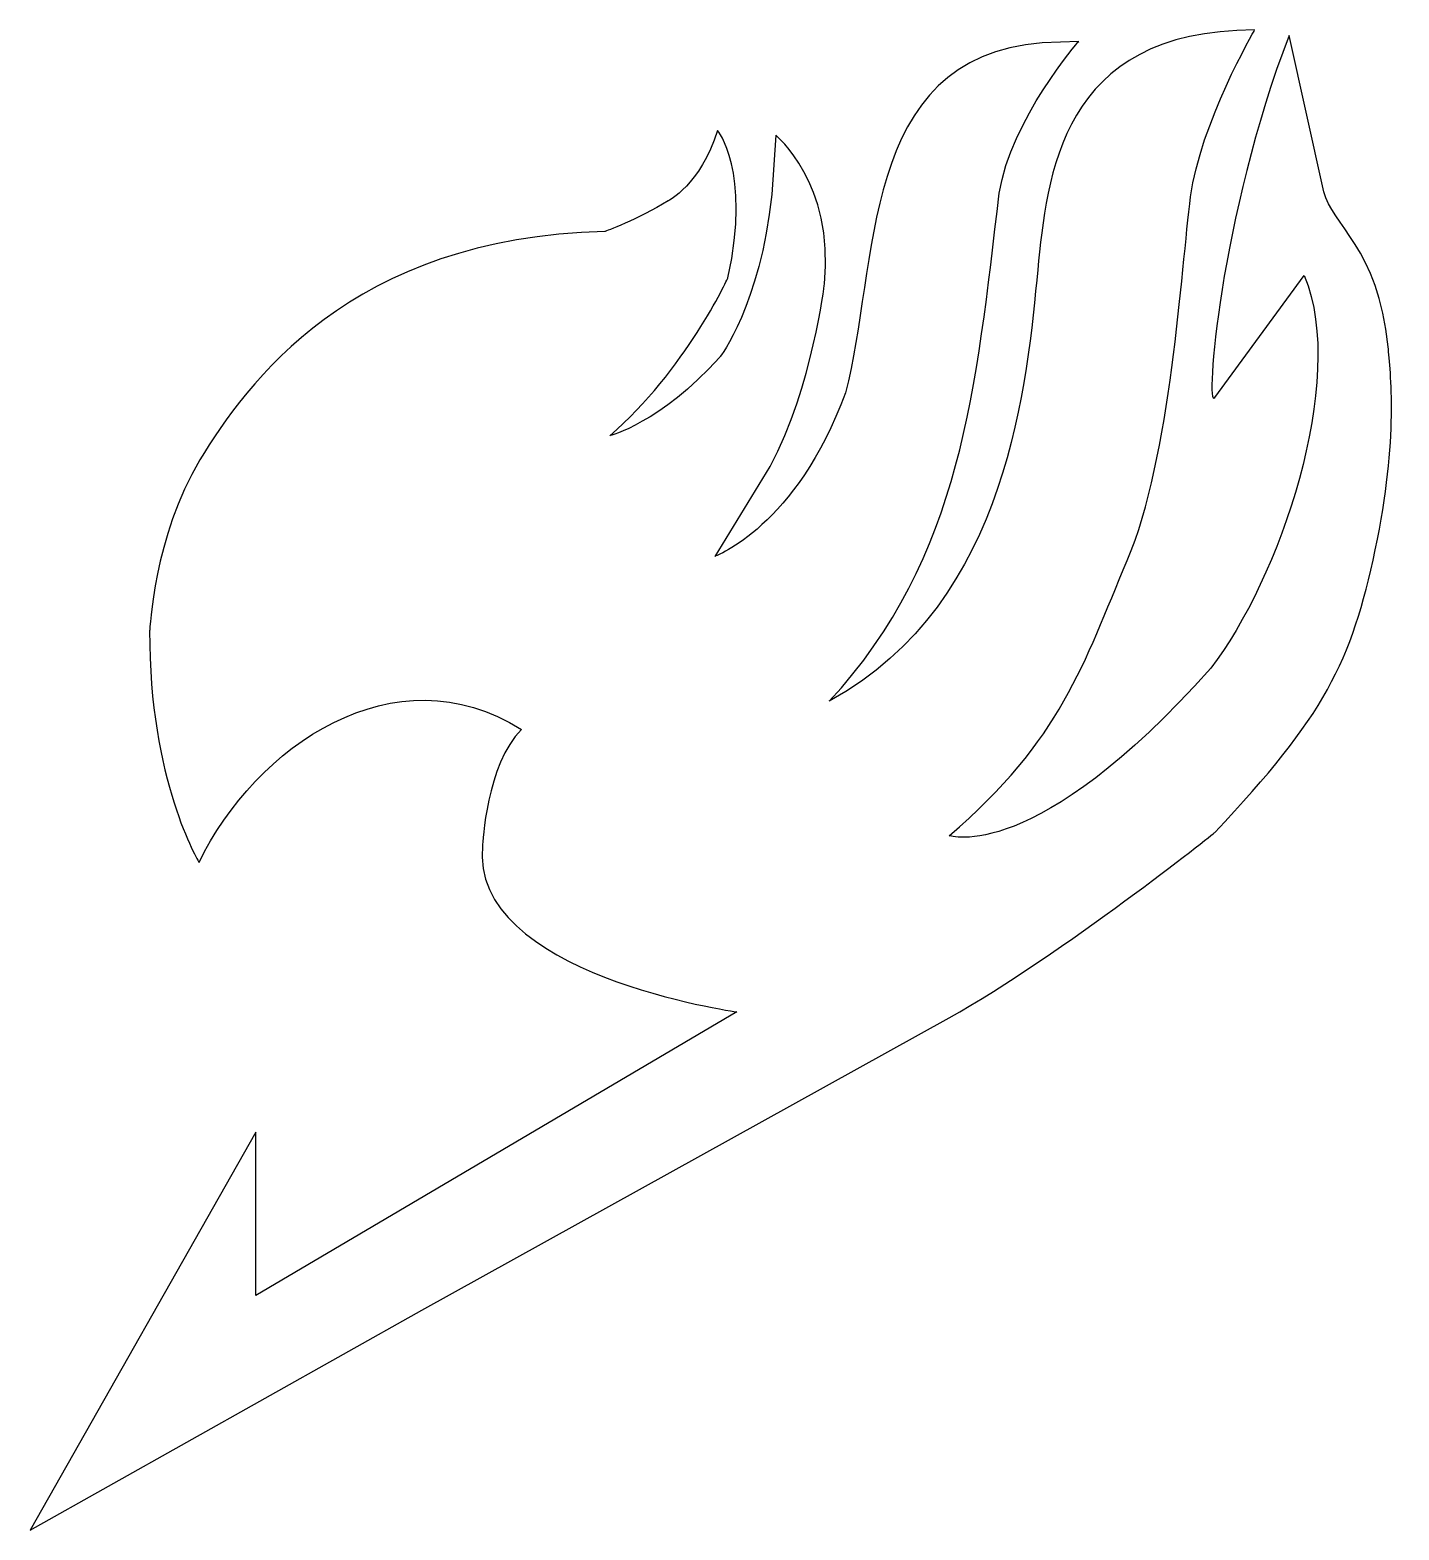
# Model space of a CAD drawing. Header units: millimetres. Extents: x -118 to -14, y -16 to 99.
import ezdxf

# ---------------------------------------------------------------- set-up
doc = ezdxf.new("R2010")
doc.units = ezdxf.units.MM
doc.header["$MEASUREMENT"] = 0
doc.layers.add('layer 1', color=7, linetype='Continuous')

msp = doc.modelspace()

# ---------------------------------------------------------------- linework, layer by layer
at = {"layer": 'layer 1', "color": 250}
msp.add_open_spline([(-118.3034, -15.6443), (-118.3034, -15.6443), (-101.0215, 14.8218), (-101.0215, 14.8218), (-101.0215, 14.8218), (-101.0215, 14.8218), (-101.0215, 2.3218), (-101.0215, 2.3218), (-101.0215, 2.3218), (-101.0215, 2.3218), (-64.1879, 24.0277), (-64.1879, 24.0277), (-64.1879, 24.0277), (-64.1879, 24.0277), (-84.7283, 26.8646), (-83.6657, 36.7822), (-83.6657, 36.7822), (-83.6657, 36.7822), (-83.3525, 43.033), (-80.6865, 45.637), (-80.6865, 45.637), (-90.3758, 51.7776), (-101.0767, 44.3524), (-105.3625, 35.469), (-105.3625, 35.469), (-105.3625, 35.469), (-109.2065, 41.731), (-109.1445, 53.201), (-109.1445, 53.201), (-109.1445, 53.201), (-108.8345, 60.455), (-105.3005, 66.283), (-105.3005, 66.283), (-101.7665, 72.111), (-93.7651, 83.3258), (-74.3005, 83.7765), (-74.3005, 83.7765), (-74.3005, 83.7765), (-71.7593, 84.6885), (-69.4645, 86.123), (-69.4645, 86.123), (-69.4645, 86.123), (-66.9845, 87.301), (-65.6825, 91.517), (-65.6825, 91.517), (-65.6825, 91.517), (-63.0785, 88.479), (-64.8765, 80.233), (-64.8765, 80.233), (-64.8765, 80.233), (-68.1625, 73.103), (-73.9285, 68.143), (-73.9285, 68.143), (-73.9285, 68.143), (-70.0845, 69.073), (-65.4965, 74.157), (-65.4965, 74.157), (-65.4965, 74.157), (-62.3965, 78.125), (-61.5285, 86.619), (-61.5285, 86.619), (-61.5285, 86.619), (-61.2185, 91.145), (-61.2185, 91.145), (-61.2185, 91.145), (-61.2185, 91.145), (-56.6925, 87.487), (-57.4985, 79.737), (-57.4985, 79.737), (-57.4985, 79.737), (-58.3665, 71.987), (-61.6525, 65.787), (-61.6525, 65.787), (-61.6525, 65.787), (-65.8685, 58.905), (-65.8685, 58.905), (-65.8685, 58.905), (-65.8685, 58.905), (-59.6065, 61.199), (-55.8865, 71.429), (-55.8865, 71.429), (-53.3145, 80.9456), (-54.9665, 97.1587), (-40.8205, 98.213), (-40.8205, 98.213), (-40.8205, 98.213), (-38.0305, 98.337), (-38.0305, 98.337), (-38.0305, 98.337), (-38.0305, 98.337), (-43.2373, 92.3326), (-44.1069, 86.7011), (-44.1069, 86.7011), (-45.8981, 71.9145), (-46.8977, 58.8476), (-57.1265, 47.807), (-57.1265, 47.807), (-43.2024, 55.4093), (-41.9959, 72.6232), (-41.1618, 80.8534), (-41.1618, 80.8534), (-40.4408, 87.9676), (-39.5066, 99.2054), (-24.5616, 99.2054), (-24.5616, 99.2054), (-24.5616, 99.2054), (-28.7355, 92.0149), (-29.4596, 86.4334), (-29.4596, 86.4334), (-30.1833, 80.8543), (-30.9625, 66.469), (-34.3105, 58.595), (-34.3105, 58.595), (-37.6585, 50.721), (-39.3325, 44.831), (-47.9505, 37.515), (-47.9505, 37.515), (-47.9505, 37.515), (-41.3739, 35.2165), (-27.9199, 50.3445), (-27.9199, 50.3445), (-22.7061, 57.0646), (-17.4276, 72.3266), (-20.7575, 80.4042), (-20.7575, 80.4042), (-20.7575, 80.4042), (-27.6109, 71.0665), (-27.6109, 71.0665), (-27.6109, 71.0665), (-28.3891, 70.0062), (-27.2319, 84.9208), (-21.9294, 98.795), (-21.9294, 98.795), (-21.9294, 98.795), (-19.2521, 86.8123), (-19.2521, 86.8123), (-19.2521, 86.8123), (-18.7019, 84.3501), (-15.0765, 82.5037), (-14.3437, 74.9535), (-14.3437, 74.9535), (-14.1749, 73.0627), (-13.5108, 68.0155), (-15.3279, 59.4146), (-15.3279, 59.4146), (-17.145, 50.8137), (-19.1892, 46.678), (-27.616, 37.7646), (-27.616, 37.7646), (-27.616, 37.7646), (-39.1593, 28.5148), (-47.9505, 23.565), (-47.9505, 23.565), (-47.9505, 23.565), (-88.3125, 1.183), (-88.3125, 1.183), (-88.3125, 1.183), (-88.3125, 1.183), (-118.3034, -15.6443), (-118.3034, -15.6443)], degree=3, knots=[0, 0, 0, 0, 0.02439024, 0.02439024, 0.02439024, 0.02439024, 0.04878049, 0.04878049, 0.04878049, 0.04878049, 0.07317073, 0.07317073, 0.07317073, 0.07317073, 0.09756098, 0.09756098, 0.09756098, 0.09756098, 0.12195122, 0.12195122, 0.12195122, 0.12195122, 0.14634146, 0.14634146, 0.14634146, 0.14634146, 0.17073171, 0.17073171, 0.17073171, 0.17073171, 0.19512195, 0.19512195, 0.19512195, 0.19512195, 0.2195122, 0.2195122, 0.2195122, 0.2195122, 0.24390244, 0.24390244, 0.24390244, 0.24390244, 0.26829268, 0.26829268, 0.26829268, 0.26829268, 0.29268293, 0.29268293, 0.29268293, 0.29268293, 0.31707317, 0.31707317, 0.31707317, 0.31707317, 0.34146341, 0.34146341, 0.34146341, 0.34146341, 0.36585366, 0.36585366, 0.36585366, 0.36585366, 0.3902439, 0.3902439, 0.3902439, 0.3902439, 0.41463415, 0.41463415, 0.41463415, 0.41463415, 0.43902439, 0.43902439, 0.43902439, 0.43902439, 0.46341463, 0.46341463, 0.46341463, 0.46341463, 0.48780488, 0.48780488, 0.48780488, 0.48780488, 0.51219512, 0.51219512, 0.51219512, 0.51219512, 0.53658537, 0.53658537, 0.53658537, 0.53658537, 0.56097561, 0.56097561, 0.56097561, 0.56097561, 0.58536585, 0.58536585, 0.58536585, 0.58536585, 0.6097561, 0.6097561, 0.6097561, 0.6097561, 0.63414634, 0.63414634, 0.63414634, 0.63414634, 0.65853659, 0.65853659, 0.65853659, 0.65853659, 0.68292683, 0.68292683, 0.68292683, 0.68292683, 0.70731707, 0.70731707, 0.70731707, 0.70731707, 0.73170732, 0.73170732, 0.73170732, 0.73170732, 0.75609756, 0.75609756, 0.75609756, 0.75609756, 0.7804878, 0.7804878, 0.7804878, 0.7804878, 0.80487805, 0.80487805, 0.80487805, 0.80487805, 0.82926829, 0.82926829, 0.82926829, 0.82926829, 0.85365854, 0.85365854, 0.85365854, 0.85365854, 0.87804878, 0.87804878, 0.87804878, 0.87804878, 0.90243902, 0.90243902, 0.90243902, 0.90243902, 0.92682927, 0.92682927, 0.92682927, 0.92682927, 0.95121951, 0.95121951, 0.95121951, 0.95121951, 1, 1, 1, 1], dxfattribs=at)

doc.saveas('drawing.dxf')
